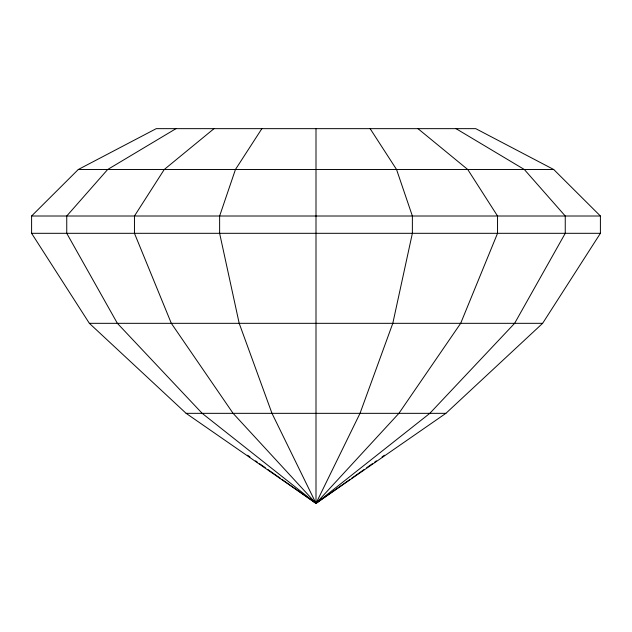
<?xml version="1.0" encoding="UTF-8"?>
<svg xmlns="http://www.w3.org/2000/svg" width="632" height="632" viewBox="0 0 632 632"><rect width="100%" height="100%" fill="white"/><g stroke="black" fill="none" stroke-linecap="round" stroke-linejoin="round"><path stroke-width="0.95" d="M282.172 479.57L316 503.349L445.892 413.336L542.635 323.323L600.4 233.311L600.4 216.01L553.727 169.51L475.746 128.651L156.254 128.651L78.273 169.51L31.6 216.01L31.6 233.311L89.365 323.323L186.108 413.336L316 503.349L360.019 413.336L392.804 323.323L412.372 233.311L412.372 216.01L396.556 169.51L370.131 128.651M261.869 128.651L235.444 169.51L219.628 216.01L219.628 233.311L239.196 323.323L271.981 413.336L316 503.349L349.828 479.57M175.996 128.651L107.653 169.51L66.747 216.01L66.747 233.311L117.37 323.323L202.161 413.336L316 503.349L398.911 413.336L460.673 323.323L497.542 233.311L497.542 216.01L467.751 169.51L417.973 128.651M313.069 500.718L316 503.349L318.931 500.718M214.027 128.651L164.249 169.51L134.458 216.01L134.458 233.311L171.327 323.323L233.09 413.336L316 503.349L429.839 413.336L514.63 323.323L565.253 233.311L565.253 216.01L524.347 169.51L456.004 128.651M351.439 478.44L364.324 469.379M366.742 467.68L372.374 463.714M374.792 462.016L376.403 460.886M382.044 456.92L384.461 455.222M78.273 169.51L553.727 169.51M31.6 216.01L600.4 216.01M31.6 233.311L600.4 233.311M89.365 323.323L542.635 323.323M186.108 413.336L445.892 413.336M247.539 455.222L249.956 456.92M255.597 460.886L257.208 462.016M259.626 463.714L265.258 467.68M267.676 469.379L280.561 478.44M316 128.651L316 503.349"/></g></svg>
